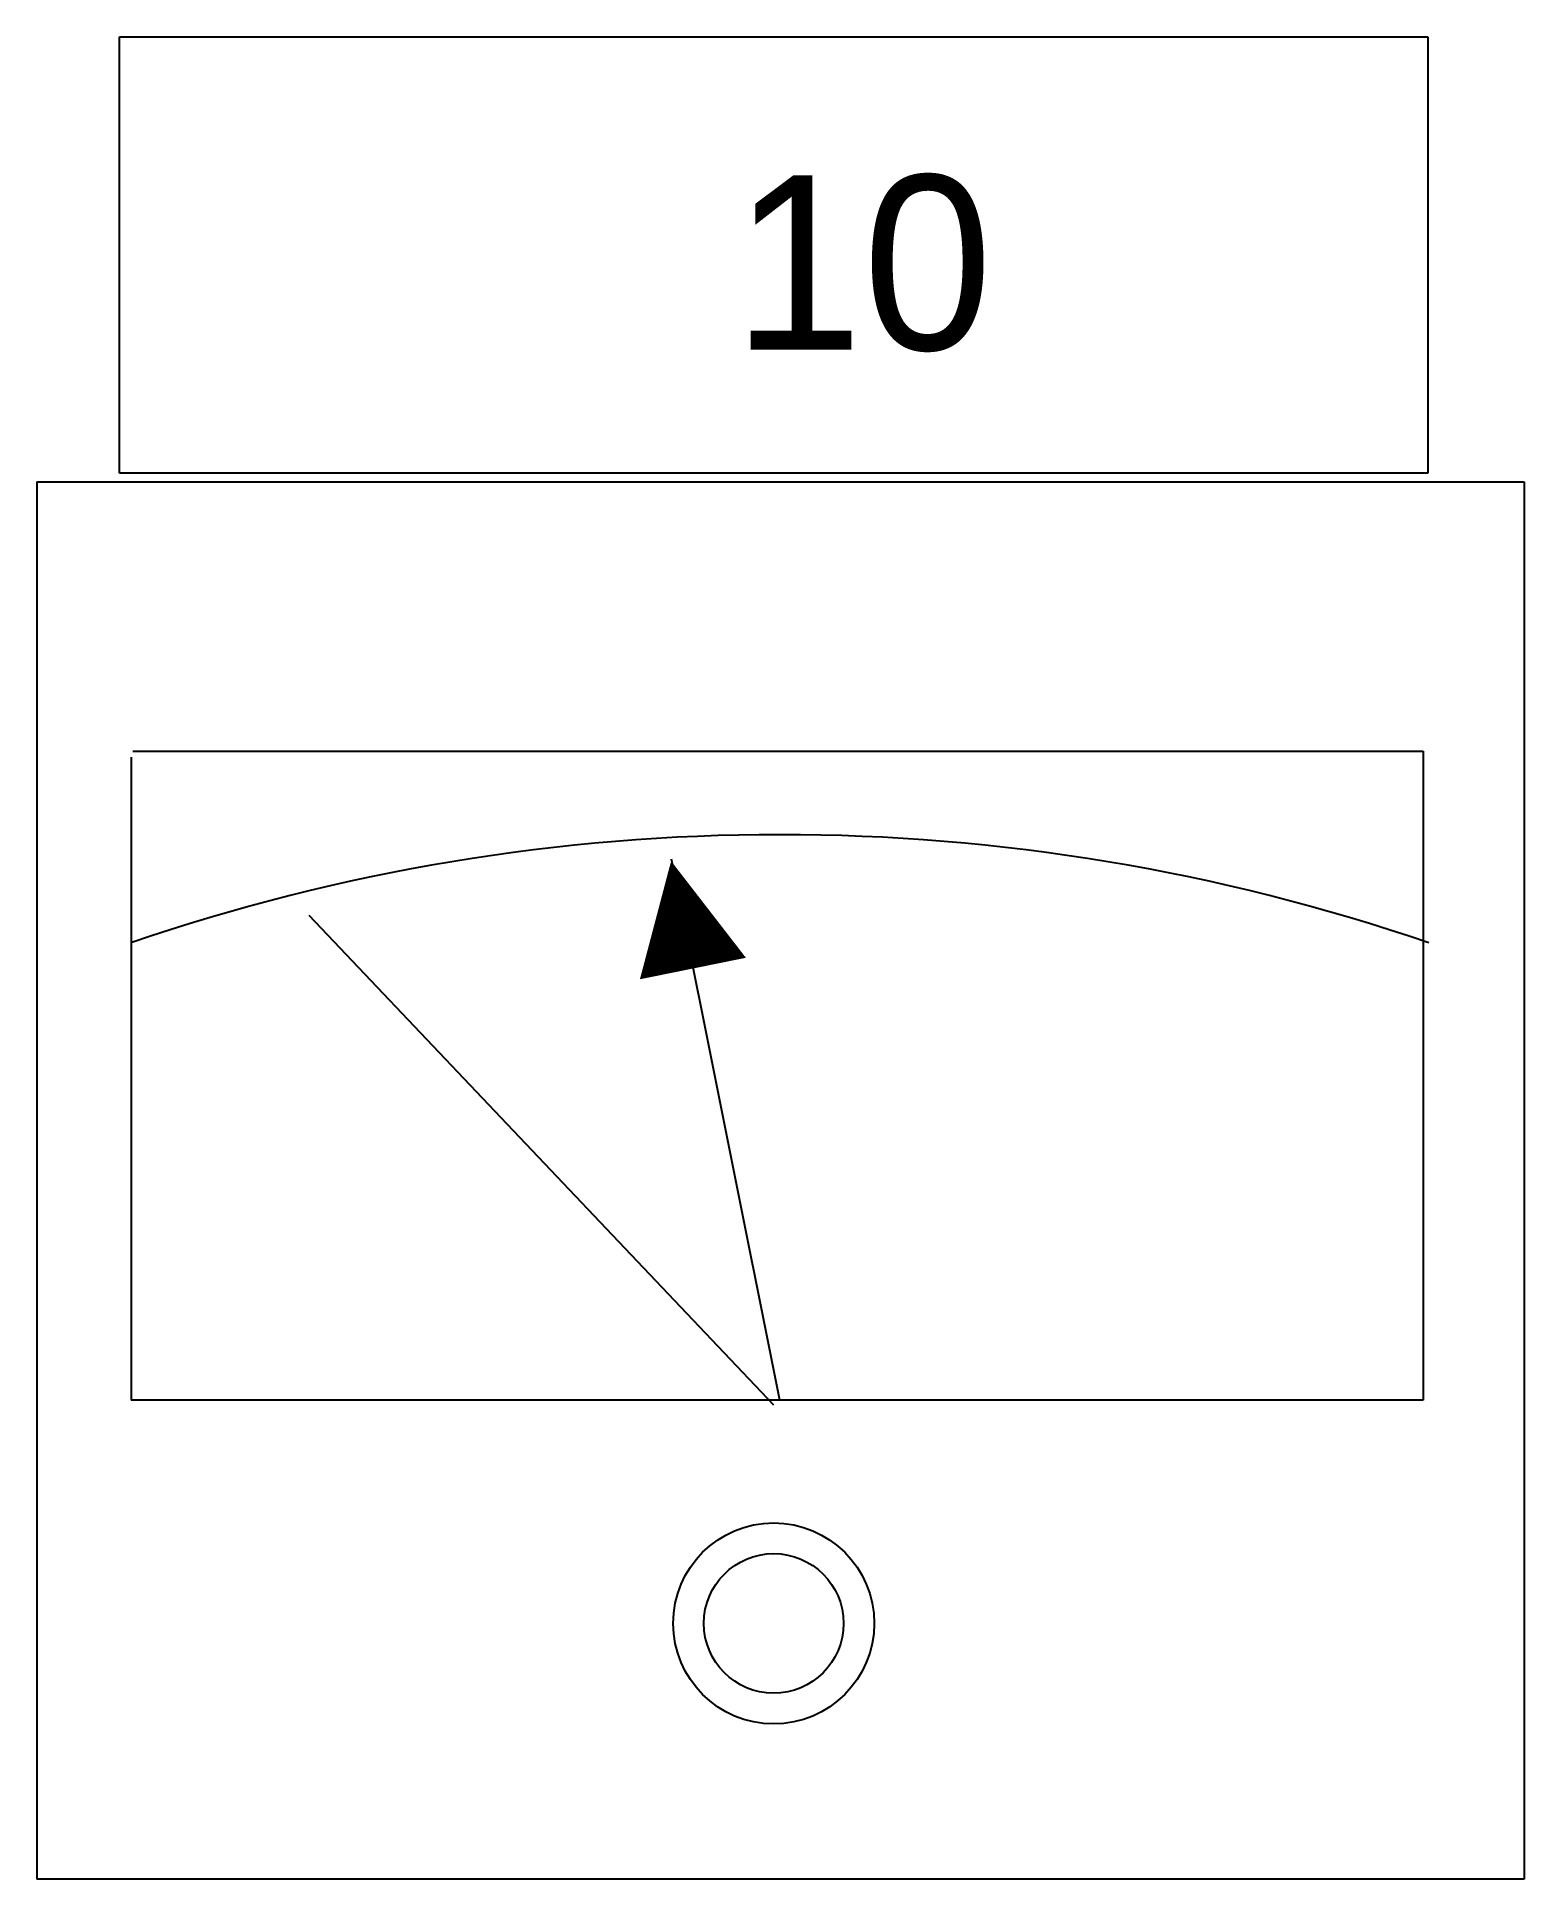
# Model space of a CAD drawing. Extents: x -0.45 to 0.41, y -0.4 to 0.66.
import ezdxf

# ---------------------------------------------------------------- set-up
doc = ezdxf.new("R2010")
doc.units = 0
doc.header["$MEASUREMENT"] = 0
doc.layers.add('TEXT', color=7, linetype='CONTINUOUS')

msp = doc.modelspace()

# ---------------------------------------------------------------- linework, layer by layer
at = {"layer": 'TEXT'}
for p, q in [((-0.4, 0.6592), (0.35, 0.6592)), ((-0.4, 0.4092), (-0.4, 0.6592)), ((0.35, 0.6592), (0.35, 0.4092)), ((-0.4473, 0.4042), (0.4051, 0.4042)), ((-0.4473, 0.4042), (-0.4473, -0.3966)), ((0.35, 0.4092), (-0.4, 0.4092)), ((0.4051, 0.4042), (0.4051, -0.3966)), ((-0.3933, 0.2465), (-0.3933, -0.1221)), ((-0.3923, 0.2499), (0.3473, 0.2499)), ((0.3473, 0.2499), (0.3473, -0.1221)), ((-0.0215, -0.1221), (-0.0835, 0.1879)), ((-0.025, -0.125), (-0.2913, 0.1557)), ((0.3473, -0.1221), (-0.3933, -0.1221)), ((0.4051, -0.3966), (-0.4473, -0.3966))]:
    msp.add_line(p, q, dxfattribs=at)
msp.add_lwpolyline([(-0.0713, 0.1253, 0.062, 0.001, 0), (-0.0836, 0.1859, 0.001, 0.001, 0)], format="xyseb", dxfattribs=at)
for radius in [0.0576, 0.04]:
    msp.add_circle((-0.025, -0.25), radius, dxfattribs=at)
msp.add_arc((-0.0215, -0.945), 1.147, 71.0754, 108.9246, dxfattribs=at)

# ---------------------------------------------------------------- texts
msp.add_text('10', height=0.1, dxfattribs=at).set_placement((-0.0483, 0.4799))

doc.saveas('drawing.dxf')
